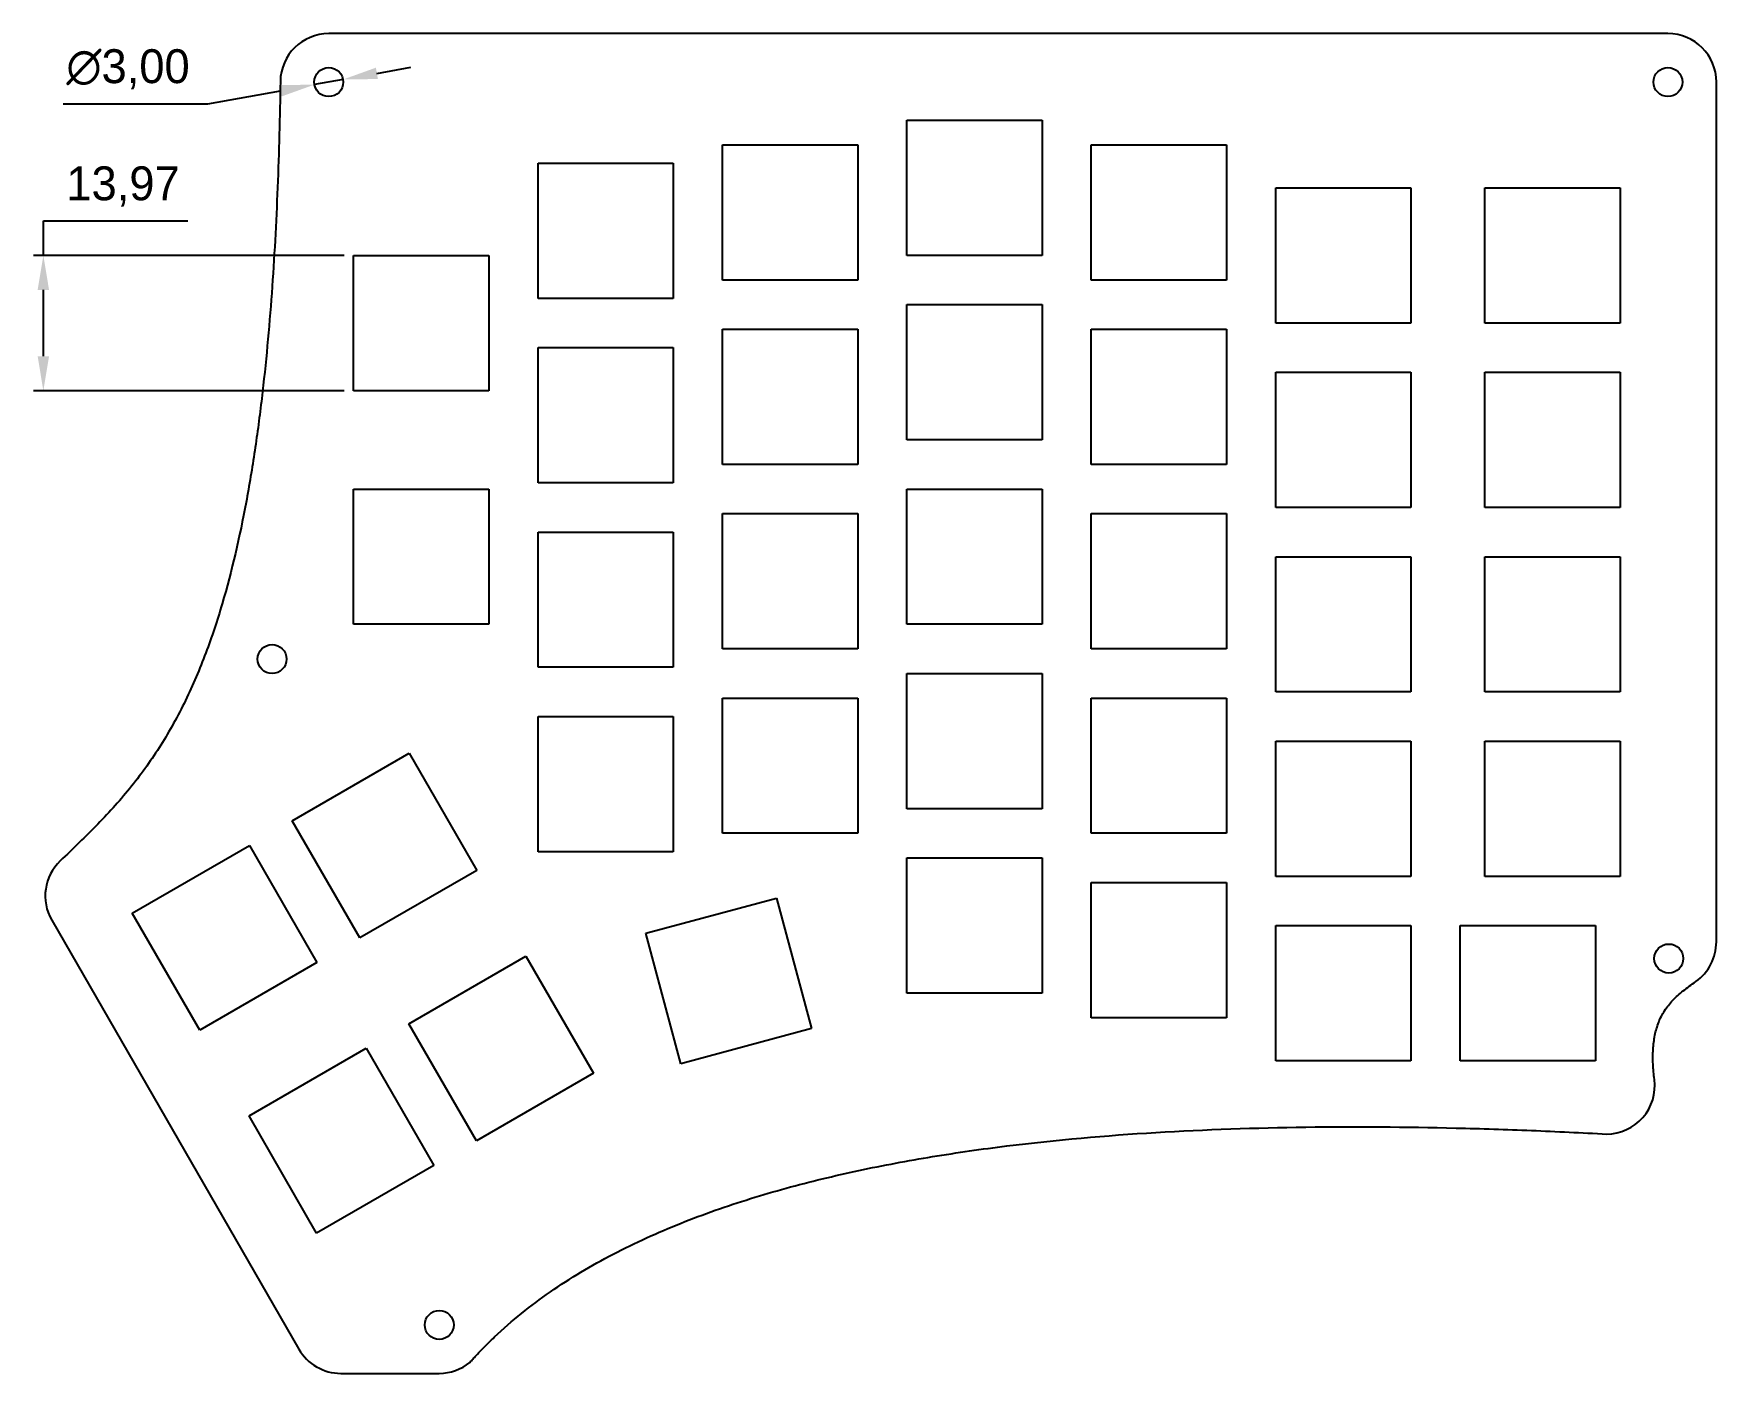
# Model space of a CAD drawing. Header units: millimetres. Extents: x 324 to 498, y 438 to 576.
import ezdxf

# ---------------------------------------------------------------- set-up
doc = ezdxf.new("R2010")
doc.units = ezdxf.units.MM
doc.header["$PDSIZE"] = -1
doc.dimstyles.new('ISO-25', dxfattribs={"dimtxt": 2.5, "dimasz": 2.5, "dimexe": 1.25, "dimexo": 0.625, "dimtad": 1, "dimtxsty": 'Standard', "dimcen": 2.5, "dimadec": 0, "dimazin": 0, "dimtfac": 1, "dimtmove": 0, "dimatfit": 3, "dimfxl": 1, "dimarcsym": 0})

# ---------------------------------------------------------------- blocks, each defined once
blk = doc.blocks.new('*D1')
at = {"color": 0, "lineweight": -2, "transparency": 16777216}
for p, q in [((324.98, 553.38), (324.98, 556.94)), ((324.98, 556.94), (339.92, 556.94)), ((356.04, 553.38), (323.98, 553.38)), ((324.98, 542.97), (324.98, 549.82)), ((356.04, 539.41), (323.98, 539.41))]:
    blk.add_line(p, q, dxfattribs=at)
at = {"color": 0, "transparency": 16777216}
for points in [[(324.39, 549.82), (325.57, 549.82), (324.98, 553.38)], [(324.39, 542.97), (325.57, 542.97), (324.98, 539.41)]]:
    blk.add_solid(points, dxfattribs=at)
at = {"layer": 'Defpoints', "color": 0, "transparency": 16777216}
for p in [(324.98, 553.38), (357.04, 553.38), (357.04, 539.41)]:
    blk.add_point(p, dxfattribs=at)
at = {"color": 0, "transparency": 16777216, "insert": (333.21, 560.5), "char_height": 3.5, "attachment_point": 5}
blk.add_mtext('13,97', dxfattribs=at)
blk = doc.blocks.new('*D3')
at = {"color": 0, "lineweight": -2, "transparency": 16777216}
for p, q in [((359.44, 572.18), (362.94, 572.82)), ((341.97, 569.03), (349.48, 570.39)), ((355.94, 571.55), (352.98, 571.02)), ((327.02, 569.03), (341.97, 569.03))]:
    blk.add_line(p, q, dxfattribs=at)
at = {"color": 0, "transparency": 16777216}
for points in [[(359.33, 572.77), (359.54, 571.6), (355.94, 571.55)], [(349.38, 570.97), (349.59, 569.8), (352.98, 571.02)]]:
    blk.add_solid(points, dxfattribs=at)
at = {"layer": 'Defpoints', "color": 0, "transparency": 16777216}
for p in [(352.98, 571.02), (355.94, 571.55)]:
    blk.add_point(p, dxfattribs=at)
at = {"color": 0, "transparency": 16777216, "insert": (333.73, 572.6), "char_height": 3.5, "attachment_point": 5}
blk.add_mtext('∅3,00', dxfattribs=at)

msp = doc.modelspace()

# ---------------------------------------------------------------- linework, layer by layer
at = {"color": 7, "linetype": 'Continuous', "lineweight": 25}
for p, q in [((492.798, 576.286), (354.46, 576.286)), ((497.798, 482.466), (497.798, 571.286)), ((414.185, 567.349), (428.156, 567.349)), ((414.185, 553.38), (414.185, 567.349)), ((428.156, 567.349), (428.156, 553.38)), ((395.135, 564.81), (409.106, 564.81)), ((395.135, 550.839), (395.135, 564.81)), ((409.106, 564.81), (409.106, 550.839)), ((433.235, 564.81), (447.206, 564.81)), ((433.235, 550.839), (433.235, 564.81)), ((447.206, 564.81), (447.206, 550.839)), ((376.085, 562.905), (390.056, 562.905)), ((376.085, 548.935), (376.085, 562.905)), ((390.056, 562.905), (390.056, 548.935)), ((452.285, 560.364), (466.256, 560.364)), ((452.285, 546.395), (452.285, 560.364)), ((466.256, 560.364), (466.256, 546.395)), ((473.875, 560.364), (487.846, 560.364)), ((473.875, 546.395), (473.875, 560.364)), ((487.846, 560.364), (487.846, 546.395)), ((357.035, 553.38), (371.006, 553.38)), ((357.035, 539.41), (357.035, 553.38)), ((371.006, 553.38), (371.006, 539.41)), ((428.156, 553.38), (414.185, 553.38)), ((409.106, 550.839), (395.135, 550.839)), ((447.206, 550.839), (433.235, 550.839)), ((390.056, 548.935), (376.085, 548.935)), ((414.185, 548.299), (428.156, 548.299)), ((414.185, 534.33), (414.185, 548.299)), ((428.156, 548.299), (428.156, 534.33)), ((466.256, 546.395), (452.285, 546.395)), ((487.846, 546.395), (473.875, 546.395)), ((395.135, 545.76), (409.106, 545.76)), ((395.135, 531.789), (395.135, 545.76)), ((409.106, 545.76), (409.106, 531.789)), ((433.235, 545.76), (447.206, 545.76)), ((433.235, 531.789), (433.235, 545.76)), ((447.206, 545.76), (447.206, 531.789)), ((376.085, 543.855), (390.056, 543.855)), ((376.085, 529.885), (376.085, 543.855)), ((390.056, 543.855), (390.056, 529.885)), ((452.285, 541.314), (466.256, 541.314)), ((452.285, 527.345), (452.285, 541.314)), ((466.256, 541.314), (466.256, 527.345)), ((473.875, 541.314), (487.846, 541.314)), ((473.875, 527.345), (473.875, 541.314)), ((487.846, 541.314), (487.846, 527.345)), ((371.006, 539.41), (357.035, 539.41)), ((428.156, 534.33), (414.185, 534.33)), ((409.106, 531.789), (395.135, 531.789)), ((447.206, 531.789), (433.235, 531.789)), ((357.035, 515.28), (357.035, 529.249)), ((357.035, 529.249), (371.006, 529.249)), ((371.006, 529.249), (371.006, 515.28)), ((390.056, 529.885), (376.085, 529.885)), ((414.185, 529.249), (428.156, 529.249)), ((414.185, 515.28), (414.185, 529.249)), ((428.156, 529.249), (428.156, 515.28)), ((395.135, 526.71), (409.106, 526.71)), ((395.135, 512.739), (395.135, 526.71)), ((409.106, 526.71), (409.106, 512.739)), ((433.235, 526.71), (447.206, 526.71)), ((433.235, 512.739), (433.235, 526.71)), ((447.206, 526.71), (447.206, 512.739)), ((466.256, 527.345), (452.285, 527.345)), ((487.846, 527.345), (473.875, 527.345)), ((376.085, 524.805), (390.056, 524.805)), ((376.085, 510.835), (376.085, 524.805)), ((390.056, 524.805), (390.056, 510.835)), ((452.285, 522.264), (466.256, 522.264)), ((452.285, 508.295), (452.285, 522.264)), ((466.256, 522.264), (466.256, 508.295)), ((473.875, 522.264), (487.846, 522.264)), ((473.875, 508.295), (473.875, 522.264)), ((487.846, 522.264), (487.846, 508.295)), ((371.006, 515.28), (357.035, 515.28)), ((428.156, 515.28), (414.185, 515.28)), ((409.106, 512.739), (395.135, 512.739)), ((447.206, 512.739), (433.235, 512.739)), ((390.056, 510.835), (376.085, 510.835)), ((414.185, 510.199), (428.156, 510.199)), ((414.185, 496.23), (414.185, 510.199)), ((428.156, 510.199), (428.156, 496.23)), ((395.135, 507.66), (409.106, 507.66)), ((395.135, 493.689), (395.135, 507.66)), ((409.106, 507.66), (409.106, 493.689)), ((433.235, 507.66), (447.206, 507.66)), ((433.235, 493.689), (433.235, 507.66)), ((447.206, 507.66), (447.206, 493.689)), ((466.256, 508.295), (452.285, 508.295)), ((487.846, 508.295), (473.875, 508.295)), ((376.085, 505.755), (390.056, 505.755)), ((376.085, 491.785), (376.085, 505.755)), ((390.056, 505.755), (390.056, 491.785)), ((452.285, 503.214), (466.256, 503.214)), ((452.285, 489.245), (452.285, 503.214)), ((466.256, 503.214), (466.256, 489.245)), ((473.875, 503.214), (487.846, 503.214)), ((473.875, 489.245), (473.875, 503.214)), ((487.846, 503.214), (487.846, 489.245)), ((350.67, 494.977), (362.768, 501.963)), ((362.768, 501.963), (369.753, 489.865)), ((428.156, 496.23), (414.185, 496.23)), ((357.656, 482.879), (350.67, 494.977)), ((409.106, 493.689), (395.135, 493.689)), ((447.206, 493.689), (433.235, 493.689)), ((334.161, 485.452), (346.259, 492.438)), ((346.259, 492.438), (353.244, 480.34)), ((390.056, 491.785), (376.085, 491.785)), ((414.185, 491.149), (428.156, 491.149)), ((414.185, 477.18), (414.185, 491.149)), ((428.156, 491.149), (428.156, 477.18)), ((369.753, 489.865), (357.656, 482.879)), ((433.235, 488.61), (447.206, 488.61)), ((433.235, 474.639), (433.235, 488.61)), ((447.206, 488.61), (447.206, 474.639)), ((466.256, 489.245), (452.285, 489.245)), ((487.846, 489.245), (473.875, 489.245)), ((387.216, 483.389), (400.711, 487.004)), ((400.711, 487.004), (404.326, 473.512)), ((341.145, 473.355), (334.161, 485.452)), ((325.843, 484.725), (351.377, 440.413)), ((390.833, 469.894), (387.216, 483.389)), ((452.285, 484.164), (466.256, 484.164)), ((452.285, 470.195), (452.285, 484.164)), ((466.256, 484.164), (466.256, 470.195)), ((471.335, 484.164), (485.306, 484.164)), ((471.335, 470.195), (471.335, 484.164)), ((485.306, 484.164), (485.306, 470.195)), ((353.244, 480.34), (341.145, 473.355)), ((362.736, 474.023), (374.834, 481.007)), ((374.834, 481.007), (381.818, 468.909)), ((428.156, 477.18), (414.185, 477.18)), ((447.206, 474.639), (433.235, 474.639)), ((369.72, 461.924), (362.736, 474.023)), ((404.326, 473.512), (390.833, 469.894)), ((346.226, 464.498), (358.324, 471.482)), ((358.324, 471.482), (365.309, 459.384)), ((466.256, 470.195), (452.285, 470.195)), ((485.306, 470.195), (471.335, 470.195)), ((381.818, 468.909), (369.72, 461.924)), ((353.211, 452.399), (346.226, 464.498)), ((365.309, 459.384), (353.211, 452.399)), ((355.709, 437.909), (365.877, 437.909))]:
    msp.add_line(p, q, dxfattribs=at)
for centre, radius in [((354.46, 571.286), 1.501), ((492.798, 571.286), 1.5), ((348.604, 511.689), 1.498), ((492.885, 480.756), 1.499), ((365.877, 442.909), 1.496)]:
    msp.add_circle(centre, radius)
for centre, start, end in [((354.46, 571.286), 90, 179.17736), ((492.798, 571.286), 0, 90), ((330.175, 487.222), 133.61882, 209.95236), ((492.798, 482.466), 305.30505, 0), ((486.439, 467.627), 270.50453, 7.18161), ((355.709, 442.909), 209.95236, 270), ((365.877, 442.909), 270, 309.22815)]:
    msp.add_arc(centre, 5, start, end, dxfattribs=at)
for points, knots in [([(349.461, 571.358), (349.408, 567.701), (349.316, 564.048), (349.027, 556.755), (348.831, 553.115), (348.302, 545.851), (347.97, 542.227), (347.326, 536.812), (347.086, 535.009), (346.55, 531.418), (346.253, 529.633), (345.259, 524.313), (344.46, 520.815), (342.945, 515.684), (342.386, 513.993), (341.447, 511.494), (341.117, 510.667), (340.418, 509.027), (340.047, 508.212), (338.882, 505.809), (338.034, 504.269), (336.18, 501.319), (335.174, 499.909), (333, 497.198), (331.83, 495.898), (329.357, 493.352), (328.053, 492.106), (326.726, 490.841)], [0, 0, 0, 0, 0.125, 0.125, 0.25, 0.25, 0.375, 0.375, 0.4375, 0.4375, 0.5, 0.5, 0.625, 0.625, 0.6875, 0.6875, 0.71875, 0.71875, 0.75, 0.75, 0.8125, 0.8125, 0.875, 0.875, 0.9375, 0.9375, 1, 1, 1, 1]), ([(491.4, 468.252), (491.332, 468.786), (491.284, 469.316), (491.236, 470.361), (491.237, 470.877), (491.297, 471.874), (491.356, 472.357), (491.497, 473.057), (491.552, 473.286), (491.683, 473.736), (491.757, 473.956), (492.007, 474.593), (492.208, 474.99), (492.692, 475.745), (492.977, 476.106), (493.619, 476.783), (493.978, 477.103), (494.775, 477.737), (495.214, 478.05), (495.688, 478.386)], [0, 0, 0, 0, 0.125, 0.125, 0.25, 0.25, 0.375, 0.375, 0.4375, 0.4375, 0.5, 0.5, 0.625, 0.625, 0.75, 0.75, 0.875, 0.875, 1, 1, 1, 1]), ([(369.039, 439.036), (369.091, 439.095), (369.141, 439.151), (369.244, 439.266), (369.398, 439.437), (369.762, 439.833), (370.078, 440.167), (370.719, 440.828), (371.155, 441.259), (372.491, 442.525), (373.417, 443.332), (376.296, 445.651), (378.347, 447.063), (381.596, 449.009), (382.709, 449.629), (384.981, 450.813), (386.13, 451.371), (389.613, 452.958), (391.982, 453.899), (396.794, 455.596), (399.237, 456.352), (404.183, 457.712), (406.686, 458.316), (410.477, 459.127), (411.748, 459.382), (414.291, 459.86), (415.564, 460.084), (419.387, 460.713), (421.941, 461.076), (429.617, 462.028), (434.753, 462.478), (445.048, 463.102), (450.209, 463.277), (460.547, 463.413), (465.726, 463.374), (473.504, 463.185), (476.099, 463.101), (479.993, 462.944), (481.291, 462.887), (483.887, 462.764), (485.183, 462.698), (486.483, 462.627)], [0, 0, 0, 0, 0.0019531, 0.0019531, 0.0039063, 0.0078125, 0.015625, 0.015625, 0.03125, 0.03125, 0.0625, 0.0625, 0.125, 0.125, 0.15625, 0.15625, 0.1875, 0.1875, 0.25, 0.25, 0.3125, 0.3125, 0.375, 0.375, 0.40625, 0.40625, 0.4375, 0.4375, 0.5, 0.5, 0.625, 0.625, 0.75, 0.75, 0.875, 0.875, 0.9375, 0.9375, 0.96875, 0.96875, 1, 1, 1, 1])]:
    msp.add_open_spline(points, degree=3, knots=knots, dxfattribs=at)

# ---------------------------------------------------------------- dimensions: what is measured, and where the dimension line sits
dim = msp.add_diameter_dim_2p(p1=(355.938, 571.553), p2=(352.983, 571.019), dimstyle='ISO-25', override={"dimtxt": 3.5, "dimasz": 3.556, "dimexe": 1, "dimexo": 1, "dimgap": 1.524, "dimtih": 1, "dimtoh": 1, "dimzin": 1, "dimadec": 2, "dimtzin": 1})
dim.commit()
dim.dimension.update_dxf_attribs({"geometry": '*D3', "text_midpoint": (341.965, 569.032), "dimtype": 163})
dim = msp.add_linear_dim(base=(324.979, 553.38), p1=(357.035, 539.41), p2=(357.035, 553.38), angle=90, dimstyle='ISO-25', override={"dimtxt": 3.5, "dimasz": 3.556, "dimexe": 1, "dimexo": 1, "dimgap": 1.524, "dimtih": 1, "dimtoh": 1, "dimzin": 1, "dimadec": 2, "dimtzin": 1})
dim.commit()
dim.dimension.update_dxf_attribs({"geometry": '*D1', "text_midpoint": (333.211, 560.501)})

doc.saveas('drawing.dxf')
